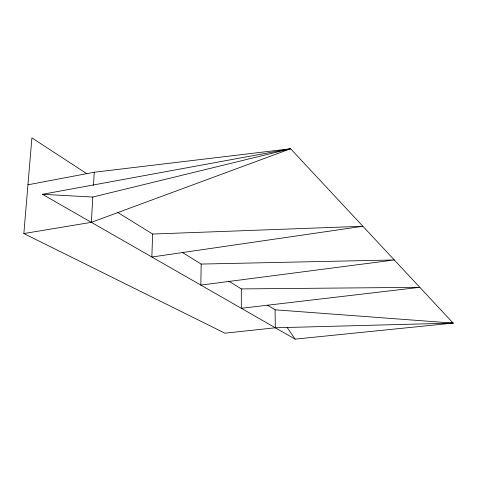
<?xml version="1.0" encoding="UTF-8"?>
<svg xmlns="http://www.w3.org/2000/svg" width="477" height="477" viewBox="0 0 477 477"><rect width="100%" height="100%" fill="white"/><g stroke="black" fill="none" stroke-linecap="round" stroke-linejoin="round"><path stroke-width="0.72" d="M201.151 264.067L200.847 285.097L394.288 259.965L201.151 264.067L182.25 252.375M152.628 234.046L151.853 257.02L362.884 226.277L152.628 234.046L117.372 212.235M91.345 222.342L92.812 197.043L290.612 148.758L453.15 323.096L295.126 339.129L42.435 194.306L290.612 148.758L91.345 222.342L23.85 233.551L31.899 137.871L86.796 173.694M93.492 185.368L94.255 172.239L290.612 148.758M27.952 184.802L94.255 172.239M450.95 322.708L453.15 323.096L275.324 327.782L224.929 333.19L23.85 233.551M241.302 288.913L419.808 287.333L241.32 308.291L241.302 288.913L228.757 281.15M42.435 194.306L92.812 197.043M267.573 305.161L275.08 309.806L453.15 323.096M287.19 327.52L295.126 339.129M275.08 309.806L275.324 327.782"/></g></svg>
